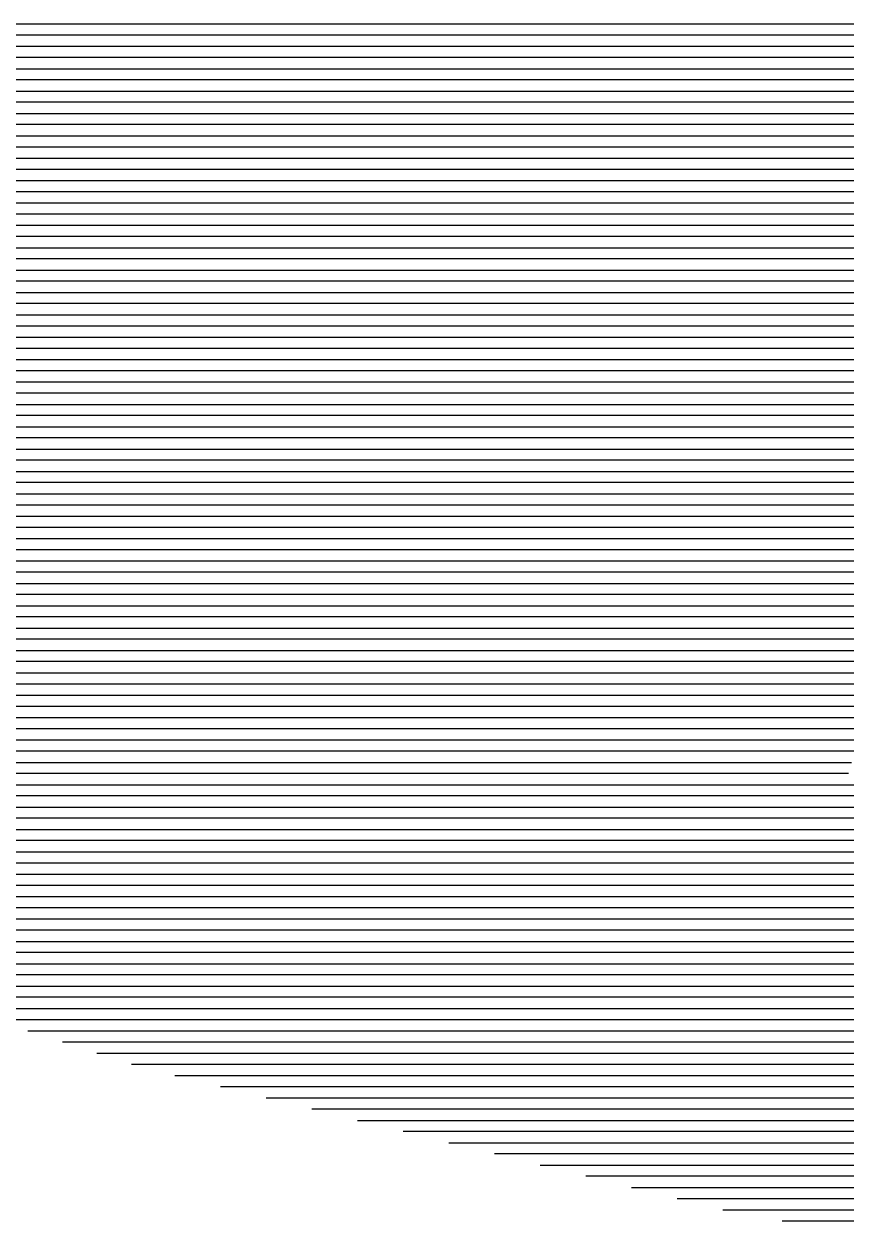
# Model space of a CAD drawing. Header units: metres. Extents: x -6.9 to 6.9, y -7 to 7.
# Drawn here: x -2.04 to -1.305, y -6.85 to -5.78 of the extents above; entities that cross this region are included whole.
import ezdxf

# ---------------------------------------------------------------- set-up
doc = ezdxf.new("R2010")
doc.units = ezdxf.units.M

msp = doc.modelspace()

# ---------------------------------------------------------------- linework, layer by layer
for p, q in [((-2.157869, -5.780403, -0.233923), (-1.850705, -5.780403, -0.178185)), ((-1.850705, -5.780403, -0.178185), (-1.655474, -5.780403, -0.142603)), ((-1.655474, -5.780403, -0.142603), (-1.380213, -5.780403, -0.091879)), ((-1.380213, -5.780403, -0.091879), (-1.128985, -5.780403, -0.045519)), ((-1.851632, -5.790403, -0.177857), (-2.161566, -5.790403, -0.234098)), ((-1.658496, -5.790403, -0.142657), (-1.851632, -5.790403, -0.177857)), ((-1.380435, -5.790403, -0.091417), (-1.658496, -5.790403, -0.142657)), ((-1.13157, -5.790403, -0.045494), (-1.380435, -5.790403, -0.091417)), ((-2.165264, -5.800403, -0.234273), (-1.852559, -5.800403, -0.17753)), ((-1.852559, -5.800403, -0.17753), (-1.661518, -5.800403, -0.142711)), ((-1.661518, -5.800403, -0.142711), (-1.380657, -5.800403, -0.090955)), ((-1.380657, -5.800403, -0.090955), (-1.134156, -5.800403, -0.045468)), ((-2.172658, -5.820403, -0.234623), (-1.854414, -5.820403, -0.176874)), ((-1.853486, -5.810403, -0.177202), (-2.168961, -5.810403, -0.234448)), ((-1.854414, -5.820403, -0.176874), (-1.667561, -5.820403, -0.142819)), ((-1.664539, -5.810403, -0.142765), (-1.853486, -5.810403, -0.177202)), ((-1.667561, -5.820403, -0.142819), (-1.3811, -5.820403, -0.090031)), ((-1.380879, -5.810403, -0.090493), (-1.664539, -5.810403, -0.142765)), ((-1.3811, -5.820403, -0.090031), (-1.139328, -5.820403, -0.045417)), ((-1.136742, -5.810403, -0.045442), (-1.380879, -5.810403, -0.090493)), ((-1.855341, -5.830403, -0.176547), (-2.176356, -5.830403, -0.234798)), ((-1.670583, -5.830403, -0.142873), (-1.855341, -5.830403, -0.176547)), ((-1.381322, -5.830403, -0.089569), (-1.670583, -5.830403, -0.142873)), ((-1.141913, -5.830403, -0.045391), (-1.381322, -5.830403, -0.089569)), ((-2.180053, -5.840403, -0.234973), (-1.856268, -5.840403, -0.176219)), ((-1.856268, -5.840403, -0.176219), (-1.673604, -5.840403, -0.142927)), ((-1.673604, -5.840403, -0.142927), (-1.381544, -5.840403, -0.089107)), ((-1.381544, -5.840403, -0.089107), (-1.144499, -5.840403, -0.045365)), ((-1.857195, -5.850403, -0.175891), (-2.18375, -5.850403, -0.235148)), ((-1.676626, -5.850403, -0.142981), (-1.857195, -5.850403, -0.175891)), ((-1.381765, -5.850403, -0.088645), (-1.676626, -5.850403, -0.142981)), ((-1.147085, -5.850403, -0.04534), (-1.381765, -5.850403, -0.088645)), ((-2.187448, -5.860403, -0.235323), (-1.858122, -5.860403, -0.175564)), ((-1.858122, -5.860403, -0.175564), (-1.679648, -5.860403, -0.143035)), ((-1.679648, -5.860403, -0.143035), (-1.381987, -5.860403, -0.088183)), ((-1.381987, -5.860403, -0.088183), (-1.149671, -5.860403, -0.045314)), ((-1.859049, -5.870403, -0.175236), (-2.191145, -5.870403, -0.235498)), ((-1.682669, -5.870403, -0.143089), (-1.859049, -5.870403, -0.175236)), ((-1.382209, -5.870403, -0.087721), (-1.682669, -5.870403, -0.143089)), ((-1.152257, -5.870403, -0.045288), (-1.382209, -5.870403, -0.087721)), ((-2.194842, -5.880403, -0.235673), (-1.859976, -5.880403, -0.174908)), ((-1.859976, -5.880403, -0.174908), (-1.685691, -5.880403, -0.143143)), ((-1.685691, -5.880403, -0.143143), (-1.382431, -5.880403, -0.08726)), ((-1.382431, -5.880403, -0.08726), (-1.154842, -5.880403, -0.045263)), ((-1.860903, -5.890403, -0.17458), (-2.19854, -5.890403, -0.235848)), ((-1.688712, -5.890403, -0.143197), (-1.860903, -5.890403, -0.17458)), ((-1.382652, -5.890403, -0.086798), (-1.688712, -5.890403, -0.143197)), ((-1.157428, -5.890403, -0.045237), (-1.382652, -5.890403, -0.086798)), ((-2.202237, -5.900403, -0.236023), (-1.861831, -5.900403, -0.174253)), ((-1.861831, -5.900403, -0.174253), (-1.691734, -5.900403, -0.143251)), ((-1.691734, -5.900403, -0.143251), (-1.382874, -5.900403, -0.086336)), ((-1.382874, -5.900403, -0.086336), (-1.160014, -5.900403, -0.045211)), ((-1.862758, -5.910403, -0.173925), (-2.205934, -5.910403, -0.236198)), ((-1.694756, -5.910403, -0.143305), (-1.862758, -5.910403, -0.173925)), ((-1.383096, -5.910403, -0.085874), (-1.694756, -5.910403, -0.143305)), ((-1.1626, -5.910403, -0.045186), (-1.383096, -5.910403, -0.085874)), ((-2.209632, -5.920403, -0.236373), (-1.863685, -5.920403, -0.173597)), ((-1.863685, -5.920403, -0.173597), (-1.697777, -5.920403, -0.14336)), ((-1.697777, -5.920403, -0.14336), (-1.383317, -5.920403, -0.085412)), ((-1.383317, -5.920403, -0.085412), (-1.165185, -5.920403, -0.04516)), ((-1.864612, -5.930403, -0.17327), (-2.213329, -5.930403, -0.236548)), ((-1.700799, -5.930403, -0.143414), (-1.864612, -5.930403, -0.17327)), ((-1.383539, -5.930403, -0.08495), (-1.700799, -5.930403, -0.143414)), ((-1.167771, -5.930403, -0.045134), (-1.383539, -5.930403, -0.08495)), ((-2.217027, -5.940403, -0.236723), (-1.865539, -5.940403, -0.172942)), ((-1.865539, -5.940403, -0.172942), (-1.703821, -5.940403, -0.143468)), ((-1.703821, -5.940403, -0.143468), (-1.383761, -5.940403, -0.084488)), ((-1.383761, -5.940403, -0.084488), (-1.170357, -5.940403, -0.045109)), ((-1.866466, -5.950403, -0.172614), (-2.220724, -5.950403, -0.236898)), ((-1.706842, -5.950403, -0.143522), (-1.866466, -5.950403, -0.172614)), ((-1.383982, -5.950403, -0.084026), (-1.706842, -5.950403, -0.143522)), ((-1.172943, -5.950403, -0.045083), (-1.383982, -5.950403, -0.084026)), ((-1.86832, -5.970403, -0.171959), (-2.228119, -5.970403, -0.237248)), ((-2.224421, -5.960403, -0.237073), (-1.867393, -5.960403, -0.172287)), ((-1.712886, -5.970403, -0.14363), (-1.86832, -5.970403, -0.171959)), ((-1.867393, -5.960403, -0.172287), (-1.709864, -5.960403, -0.143576)), ((-1.384426, -5.970403, -0.083102), (-1.712886, -5.970403, -0.14363)), ((-1.709864, -5.960403, -0.143576), (-1.384204, -5.960403, -0.083564)), ((-1.178114, -5.970403, -0.045031), (-1.384426, -5.970403, -0.083102)), ((-1.384204, -5.960403, -0.083564), (-1.175528, -5.960403, -0.045057)), ((-2.231816, -5.980403, -0.237423), (-1.869247, -5.980403, -0.171631)), ((-1.869247, -5.980403, -0.171631), (-1.715907, -5.980403, -0.143684)), ((-1.715907, -5.980403, -0.143684), (-1.384648, -5.980403, -0.08264)), ((-1.384648, -5.980403, -0.08264), (-1.1807, -5.980403, -0.045006)), ((-1.870175, -5.990403, -0.171303), (-2.235513, -5.990403, -0.237598)), ((-1.718929, -5.990403, -0.143738), (-1.870175, -5.990403, -0.171303)), ((-1.384869, -5.990403, -0.082178), (-1.718929, -5.990403, -0.143738)), ((-1.183286, -5.990403, -0.04498), (-1.384869, -5.990403, -0.082178)), ((-2.239211, -6.000403, -0.237773), (-1.871102, -6.000403, -0.170976)), ((-1.871102, -6.000403, -0.170976), (-1.721951, -6.000403, -0.143792)), ((-1.721951, -6.000403, -0.143792), (-1.385091, -6.000403, -0.081717)), ((-1.385091, -6.000403, -0.081717), (-1.185871, -6.000403, -0.044954)), ((-1.872029, -6.010403, -0.170648), (-2.242908, -6.010403, -0.237948)), ((-1.724972, -6.010403, -0.143846), (-1.872029, -6.010403, -0.170648)), ((-1.385313, -6.010403, -0.081255), (-1.724972, -6.010403, -0.143846)), ((-1.188457, -6.010403, -0.044929), (-1.385313, -6.010403, -0.081255)), ((-2.246605, -6.020403, -0.238123), (-1.872956, -6.020403, -0.17032)), ((-1.872956, -6.020403, -0.17032), (-1.727994, -6.020403, -0.1439)), ((-1.727994, -6.020403, -0.1439), (-1.385534, -6.020403, -0.080793)), ((-1.385534, -6.020403, -0.080793), (-1.191043, -6.020403, -0.044903)), ((-1.873883, -6.030403, -0.169993), (-2.250303, -6.030403, -0.238298)), ((-1.731015, -6.030403, -0.143954), (-1.873883, -6.030403, -0.169993)), ((-1.385756, -6.030403, -0.080331), (-1.731015, -6.030403, -0.143954)), ((-1.193629, -6.030403, -0.044877), (-1.385756, -6.030403, -0.080331)), ((-2.254, -6.040403, -0.238473), (-1.87481, -6.040403, -0.169665)), ((-1.87481, -6.040403, -0.169665), (-1.734037, -6.040403, -0.144008)), ((-1.734037, -6.040403, -0.144008), (-1.385978, -6.040403, -0.079869)), ((-1.385978, -6.040403, -0.079869), (-1.196215, -6.040403, -0.044852)), ((-1.875737, -6.050403, -0.169337), (-2.257698, -6.050403, -0.238648)), ((-1.737059, -6.050403, -0.144062), (-1.875737, -6.050403, -0.169337)), ((-1.3862, -6.050403, -0.079407), (-1.737059, -6.050403, -0.144062)), ((-1.1988, -6.050403, -0.044826), (-1.3862, -6.050403, -0.079407)), ((-2.261395, -6.060403, -0.238823), (-1.876664, -6.060403, -0.16901)), ((-1.876664, -6.060403, -0.16901), (-1.74008, -6.060403, -0.144116)), ((-1.74008, -6.060403, -0.144116), (-1.386421, -6.060403, -0.078945)), ((-1.386421, -6.060403, -0.078945), (-1.201386, -6.060403, -0.0448)), ((-1.877592, -6.070403, -0.168682), (-2.265092, -6.070403, -0.238998)), ((-1.743102, -6.070403, -0.14417), (-1.877592, -6.070403, -0.168682)), ((-1.386643, -6.070403, -0.078483), (-1.743102, -6.070403, -0.14417)), ((-1.203972, -6.070403, -0.044775), (-1.386643, -6.070403, -0.078483)), ((-2.26879, -6.080403, -0.239173), (-1.878519, -6.080403, -0.168354)), ((-1.878519, -6.080403, -0.168354), (-1.746124, -6.080403, -0.144224)), ((-1.746124, -6.080403, -0.144224), (-1.386865, -6.080403, -0.078021)), ((-1.386865, -6.080403, -0.078021), (-1.206558, -6.080403, -0.044749)), ((-1.879446, -6.090403, -0.168026), (-2.272487, -6.090403, -0.239348)), ((-1.749145, -6.090403, -0.144278), (-1.879446, -6.090403, -0.168026)), ((-1.387086, -6.090403, -0.077559), (-1.749145, -6.090403, -0.144278)), ((-1.209143, -6.090403, -0.044723), (-1.387086, -6.090403, -0.077559)), ((-2.276184, -6.100403, -0.239522), (-1.880373, -6.100403, -0.167699)), ((-1.880373, -6.100403, -0.167699), (-1.752167, -6.100403, -0.144332)), ((-1.752167, -6.100403, -0.144332), (-1.387308, -6.100403, -0.077097)), ((-1.387308, -6.100403, -0.077097), (-1.211729, -6.100403, -0.044698)), ((-1.8813, -6.110403, -0.167371), (-2.279882, -6.110403, -0.239697)), ((-1.755189, -6.110403, -0.144386), (-1.8813, -6.110403, -0.167371)), ((-1.38753, -6.110403, -0.076635), (-1.755189, -6.110403, -0.144386)), ((-1.214315, -6.110403, -0.044672), (-1.38753, -6.110403, -0.076635)), ((-1.883154, -6.130403, -0.166716), (-2.287276, -6.130403, -0.240047)), ((-2.283579, -6.120403, -0.239872), (-1.882227, -6.120403, -0.167043)), ((-1.761232, -6.130403, -0.144494), (-1.883154, -6.130403, -0.166716)), ((-1.882227, -6.120403, -0.167043), (-1.75821, -6.120403, -0.14444)), ((-1.387973, -6.130403, -0.075712), (-1.761232, -6.130403, -0.144494)), ((-1.75821, -6.120403, -0.14444), (-1.387751, -6.120403, -0.076173)), ((-1.219486, -6.130403, -0.044621), (-1.387973, -6.130403, -0.075712)), ((-1.387751, -6.120403, -0.076173), (-1.216901, -6.120403, -0.044646)), ((-2.290974, -6.140403, -0.240222), (-1.884081, -6.140403, -0.166388)), ((-1.884081, -6.140403, -0.166388), (-1.764254, -6.140403, -0.144548)), ((-1.764254, -6.140403, -0.144548), (-1.388195, -6.140403, -0.07525)), ((-1.388195, -6.140403, -0.07525), (-1.222072, -6.140403, -0.044595)), ((-1.885009, -6.150403, -0.16606), (-2.294671, -6.150403, -0.240397)), ((-1.767275, -6.150403, -0.144602), (-1.885009, -6.150403, -0.16606)), ((-1.388417, -6.150403, -0.074788), (-1.767275, -6.150403, -0.144602)), ((-1.224658, -6.150403, -0.044569), (-1.388417, -6.150403, -0.074788)), ((-2.298368, -6.160403, -0.240572), (-1.885936, -6.160403, -0.165733)), ((-1.885936, -6.160403, -0.165733), (-1.770297, -6.160403, -0.144657)), ((-1.770297, -6.160403, -0.144657), (-1.388638, -6.160403, -0.074326)), ((-1.388638, -6.160403, -0.074326), (-1.227244, -6.160403, -0.044544)), ((-1.886863, -6.170403, -0.165405), (-2.302066, -6.170403, -0.240747)), ((-1.773318, -6.170403, -0.144711), (-1.886863, -6.170403, -0.165405)), ((-1.38886, -6.170403, -0.073864), (-1.773318, -6.170403, -0.144711)), ((-1.229829, -6.170403, -0.044518), (-1.38886, -6.170403, -0.073864)), ((-2.305763, -6.180403, -0.240922), (-1.88779, -6.180403, -0.165077)), ((-1.88779, -6.180403, -0.165077), (-1.77634, -6.180403, -0.144765)), ((-1.77634, -6.180403, -0.144765), (-1.389082, -6.180403, -0.073402)), ((-1.389082, -6.180403, -0.073402), (-1.232415, -6.180403, -0.044492)), ((-1.888717, -6.190403, -0.164749), (-2.309461, -6.190403, -0.241097)), ((-1.779362, -6.190403, -0.144819), (-1.888717, -6.190403, -0.164749)), ((-1.389303, -6.190403, -0.07294), (-1.779362, -6.190403, -0.144819)), ((-1.235001, -6.190403, -0.044467), (-1.389303, -6.190403, -0.07294)), ((-2.313158, -6.200403, -0.241272), (-1.889644, -6.200403, -0.164422)), ((-1.889644, -6.200403, -0.164422), (-1.782383, -6.200403, -0.144873)), ((-1.782383, -6.200403, -0.144873), (-1.389525, -6.200403, -0.072478)), ((-1.389525, -6.200403, -0.072478), (-1.237587, -6.200403, -0.044441)), ((-1.890571, -6.210403, -0.164094), (-2.316855, -6.210403, -0.241447)), ((-1.785405, -6.210403, -0.144927), (-1.890571, -6.210403, -0.164094)), ((-1.389747, -6.210403, -0.072016), (-1.785405, -6.210403, -0.144927)), ((-1.240172, -6.210403, -0.044415), (-1.389747, -6.210403, -0.072016)), ((-2.320553, -6.220403, -0.241622), (-1.891498, -6.220403, -0.163766)), ((-1.891498, -6.220403, -0.163766), (-1.788427, -6.220403, -0.144981)), ((-1.788427, -6.220403, -0.144981), (-1.389969, -6.220403, -0.071554)), ((-1.389969, -6.220403, -0.071554), (-1.242758, -6.220403, -0.044389)), ((-1.892426, -6.230403, -0.163439), (-2.32425, -6.230403, -0.241797)), ((-1.791448, -6.230403, -0.145035), (-1.892426, -6.230403, -0.163439)), ((-1.39019, -6.230403, -0.071092), (-1.791448, -6.230403, -0.145035)), ((-1.245344, -6.230403, -0.044364), (-1.39019, -6.230403, -0.071092)), ((-2.327947, -6.240403, -0.241972), (-1.893353, -6.240403, -0.163111)), ((-1.893353, -6.240403, -0.163111), (-1.79447, -6.240403, -0.145089)), ((-1.79447, -6.240403, -0.145089), (-1.390412, -6.240403, -0.07063)), ((-1.390412, -6.240403, -0.07063), (-1.24793, -6.240403, -0.044338)), ((-1.89428, -6.250403, -0.162783), (-2.331645, -6.250403, -0.242147)), ((-1.797492, -6.250403, -0.145143), (-1.89428, -6.250403, -0.162783)), ((-1.390634, -6.250403, -0.070169), (-1.797492, -6.250403, -0.145143)), ((-1.250516, -6.250403, -0.044312), (-1.390634, -6.250403, -0.070169)), ((-2.335342, -6.260403, -0.242322), (-1.895207, -6.260403, -0.162456)), ((-1.895207, -6.260403, -0.162456), (-1.800513, -6.260403, -0.145197)), ((-1.800513, -6.260403, -0.145197), (-1.390855, -6.260403, -0.069707)), ((-1.390855, -6.260403, -0.069707), (-1.253101, -6.260403, -0.044287)), ((-2.342737, -6.280403, -0.242672), (-1.897061, -6.280403, -0.1618)), ((-1.896134, -6.270403, -0.162128), (-2.339039, -6.270403, -0.242497)), ((-1.897061, -6.280403, -0.1618), (-1.806557, -6.280403, -0.145305)), ((-1.803535, -6.270403, -0.145251), (-1.896134, -6.270403, -0.162128)), ((-1.806557, -6.280403, -0.145305), (-1.391299, -6.280403, -0.068783)), ((-1.391077, -6.270403, -0.069245), (-1.803535, -6.270403, -0.145251)), ((-1.391299, -6.280403, -0.068783), (-1.258273, -6.280403, -0.044235)), ((-1.255687, -6.270403, -0.044261), (-1.391077, -6.270403, -0.069245)), ((-1.897988, -6.290403, -0.161472), (-2.346434, -6.290403, -0.242847)), ((-1.809578, -6.290403, -0.145359), (-1.897988, -6.290403, -0.161472)), ((-1.39152, -6.290403, -0.068321), (-1.809578, -6.290403, -0.145359)), ((-1.260859, -6.290403, -0.04421), (-1.39152, -6.290403, -0.068321)), ((-2.350132, -6.300403, -0.243022), (-1.898915, -6.300403, -0.161145)), ((-1.898915, -6.300403, -0.161145), (-1.8126, -6.300403, -0.145413)), ((-1.8126, -6.300403, -0.145413), (-1.391742, -6.300403, -0.067859)), ((-1.391742, -6.300403, -0.067859), (-1.263444, -6.300403, -0.044184)), ((-1.899843, -6.310403, -0.160817), (-2.353829, -6.310403, -0.243197)), ((-1.815621, -6.310403, -0.145467), (-1.899843, -6.310403, -0.160817)), ((-1.391964, -6.310403, -0.067397), (-1.815621, -6.310403, -0.145467)), ((-1.26603, -6.310403, -0.044158), (-1.391964, -6.310403, -0.067397)), ((-2.357526, -6.320403, -0.243372), (-1.90077, -6.320403, -0.160489)), ((-1.90077, -6.320403, -0.160489), (-1.818643, -6.320403, -0.145521)), ((-1.818643, -6.320403, -0.145521), (-1.392186, -6.320403, -0.066935)), ((-1.392186, -6.320403, -0.066935), (-1.268616, -6.320403, -0.044133)), ((-1.901697, -6.330403, -0.160162), (-2.361224, -6.330403, -0.243547)), ((-1.821665, -6.330403, -0.145575), (-1.901697, -6.330403, -0.160162)), ((-1.392407, -6.330403, -0.066473), (-1.821665, -6.330403, -0.145575)), ((-1.271202, -6.330403, -0.044107), (-1.392407, -6.330403, -0.066473)), ((-2.364921, -6.340403, -0.243722), (-1.902624, -6.340403, -0.159834)), ((-1.902624, -6.340403, -0.159834), (-1.824686, -6.340403, -0.145629)), ((-1.824686, -6.340403, -0.145629), (-1.392629, -6.340403, -0.066011)), ((-1.392629, -6.340403, -0.066011), (-1.273787, -6.340403, -0.044081)), ((-1.903551, -6.350403, -0.159506), (-2.368618, -6.350403, -0.243897)), ((-1.827708, -6.350403, -0.145683), (-1.903551, -6.350403, -0.159506)), ((-1.392851, -6.350403, -0.065549), (-1.827708, -6.350403, -0.145683)), ((-1.276373, -6.350403, -0.044056), (-1.392851, -6.350403, -0.065549)), ((-2.372316, -6.360403, -0.244072), (-1.904478, -6.360403, -0.159179)), ((-1.904478, -6.360403, -0.159179), (-1.83073, -6.360403, -0.145737)), ((-1.83073, -6.360403, -0.145737), (-1.393072, -6.360403, -0.065087)), ((-1.393072, -6.360403, -0.065087), (-1.278959, -6.360403, -0.04403)), ((-1.905405, -6.370403, -0.158851), (-2.376013, -6.370403, -0.244247)), ((-1.833751, -6.370403, -0.145791), (-1.905405, -6.370403, -0.158851)), ((-1.393294, -6.370403, -0.064625), (-1.833751, -6.370403, -0.145791)), ((-1.281545, -6.370403, -0.044004), (-1.393294, -6.370403, -0.064625)), ((-2.37971, -6.380403, -0.244422), (-1.906332, -6.380403, -0.158523)), ((-1.906332, -6.380403, -0.158523), (-1.836773, -6.380403, -0.145845)), ((-1.836773, -6.380403, -0.145845), (-1.393516, -6.380403, -0.064164)), ((-1.393516, -6.380403, -0.064164), (-1.28413, -6.380403, -0.043979)), ((-1.90726, -6.390403, -0.158195), (-2.383408, -6.390403, -0.244597)), ((-1.839795, -6.390403, -0.1459), (-1.90726, -6.390403, -0.158195)), ((-1.393738, -6.390403, -0.063702), (-1.839795, -6.390403, -0.1459)), ((-1.286716, -6.390403, -0.043953), (-1.393738, -6.390403, -0.063702)), ((-2.387105, -6.400403, -0.244772), (-1.908187, -6.400403, -0.157868)), ((-1.908187, -6.400403, -0.157868), (-1.842816, -6.400403, -0.145954)), ((-1.842816, -6.400403, -0.145954), (-1.393959, -6.400403, -0.06324)), ((-1.393959, -6.400403, -0.06324), (-1.289302, -6.400403, -0.043927)), ((-1.909114, -6.410403, -0.15754), (-2.390803, -6.410403, -0.244947)), ((-1.845838, -6.410403, -0.146008), (-1.909114, -6.410403, -0.15754)), ((-1.394181, -6.410403, -0.062778), (-1.845838, -6.410403, -0.146008)), ((-1.291888, -6.410403, -0.043902), (-1.394181, -6.410403, -0.062778)), ((-1.910968, -6.430403, -0.156885), (-2.398197, -6.430403, -0.245297)), ((-2.3945, -6.420403, -0.245122), (-1.910041, -6.420403, -0.157212)), ((-1.851881, -6.430403, -0.146116), (-1.910968, -6.430403, -0.156885)), ((-1.910041, -6.420403, -0.157212), (-1.84886, -6.420403, -0.146062)), ((-1.394624, -6.430403, -0.061854), (-1.851881, -6.430403, -0.146116)), ((-1.84886, -6.420403, -0.146062), (-1.394403, -6.420403, -0.062316)), ((-1.297059, -6.430403, -0.04385), (-1.394624, -6.430403, -0.061854)), ((-1.394403, -6.420403, -0.062316), (-1.294474, -6.420403, -0.043876)), ((-2.401895, -6.440403, -0.245472), (-1.911895, -6.440403, -0.156557)), ((-1.911895, -6.440403, -0.156557), (-1.854903, -6.440403, -0.14617)), ((-1.854903, -6.440403, -0.14617), (-1.394846, -6.440403, -0.061392)), ((-1.394846, -6.440403, -0.061392), (-1.299645, -6.440403, -0.043825)), ((-1.912822, -6.450403, -0.156229), (-2.405592, -6.450403, -0.245647)), ((-1.857924, -6.450403, -0.146224), (-1.912822, -6.450403, -0.156229)), ((-1.395068, -6.450403, -0.06093), (-1.857924, -6.450403, -0.146224)), ((-1.302231, -6.450403, -0.043799), (-1.395068, -6.450403, -0.06093)), ((-2.409289, -6.460403, -0.245822), (-1.913749, -6.460403, -0.155902)), ((-1.913749, -6.460403, -0.155902), (-1.860946, -6.460403, -0.146278)), ((-1.860946, -6.460403, -0.146278), (-1.395289, -6.460403, -0.060468)), ((-1.395289, -6.460403, -0.060468), (-1.304817, -6.460403, -0.043773)), ((-1.304817, -6.460403, -0.043773), (-0.910958, -6.460403, 0.029871)), ((-1.914677, -6.470403, -0.155574), (-2.412987, -6.470403, -0.245997)), ((-1.863968, -6.470403, -0.146332), (-1.914677, -6.470403, -0.155574)), ((-1.395511, -6.470403, -0.060006), (-1.863968, -6.470403, -0.146332)), ((-1.307402, -6.470403, -0.043748), (-1.395511, -6.470403, -0.060006)), ((-0.911013, -6.470403, 0.03037), (-1.307402, -6.470403, -0.043748)), ((-2.416684, -6.480403, -0.246172), (-1.915604, -6.480403, -0.155246)), ((-1.915604, -6.480403, -0.155246), (-1.866989, -6.480403, -0.146386)), ((-1.866989, -6.480403, -0.146386), (-1.395733, -6.480403, -0.059544)), ((-1.395733, -6.480403, -0.059544), (-1.309988, -6.480403, -0.043722)), ((-1.309988, -6.480403, -0.043722), (-0.911069, -6.480403, 0.030869)), ((-1.916531, -6.490403, -0.154919), (-2.420381, -6.490403, -0.246347)), ((-1.870011, -6.490403, -0.14644), (-1.916531, -6.490403, -0.154919)), ((-1.395955, -6.490403, -0.059082), (-1.870011, -6.490403, -0.14644)), ((-1.312574, -6.490403, -0.043696), (-1.395955, -6.490403, -0.059082)), ((-0.911124, -6.490403, 0.031367), (-1.312574, -6.490403, -0.043696)), ((-2.424079, -6.500403, -0.246522), (-1.917458, -6.500403, -0.154591)), ((-1.917458, -6.500403, -0.154591), (-1.873033, -6.500403, -0.146494)), ((-1.873033, -6.500403, -0.146494), (-1.396176, -6.500403, -0.058621)), ((-1.396176, -6.500403, -0.058621), (-1.31516, -6.500403, -0.04367)), ((-1.31516, -6.500403, -0.04367), (-0.91118, -6.500403, 0.031866)), ((-1.918385, -6.510403, -0.154263), (-2.427776, -6.510403, -0.246697)), ((-1.876054, -6.510403, -0.146548), (-1.918385, -6.510403, -0.154263)), ((-1.396398, -6.510403, -0.058159), (-1.876054, -6.510403, -0.146548)), ((-1.317745, -6.510403, -0.043645), (-1.396398, -6.510403, -0.058159)), ((-0.911235, -6.510403, 0.032365), (-1.317745, -6.510403, -0.043645)), ((-2.431473, -6.520403, -0.246872), (-1.919312, -6.520403, -0.153935)), ((-1.919312, -6.520403, -0.153935), (-1.879076, -6.520403, -0.146602)), ((-1.879076, -6.520403, -0.146602), (-1.39662, -6.520403, -0.057697)), ((-1.39662, -6.520403, -0.057697), (-1.320331, -6.520403, -0.043619)), ((-1.320331, -6.520403, -0.043619), (-0.911291, -6.520403, 0.032864)), ((-1.920239, -6.530403, -0.153608), (-2.435171, -6.530403, -0.247047)), ((-1.882098, -6.530403, -0.146656), (-1.920239, -6.530403, -0.153608)), ((-1.396841, -6.530403, -0.057235), (-1.882098, -6.530403, -0.146656)), ((-1.322917, -6.530403, -0.043593), (-1.396841, -6.530403, -0.057235)), ((-0.911346, -6.530403, 0.033363), (-1.322917, -6.530403, -0.043593)), ((-2.438868, -6.540403, -0.247222), (-1.921166, -6.540403, -0.15328)), ((-1.921166, -6.540403, -0.15328), (-1.885119, -6.540403, -0.14671)), ((-1.885119, -6.540403, -0.14671), (-1.397063, -6.540403, -0.056773)), ((-1.397063, -6.540403, -0.056773), (-1.325503, -6.540403, -0.043568)), ((-1.325503, -6.540403, -0.043568), (-0.911402, -6.540403, 0.033861)), ((-1.922093, -6.550403, -0.152952), (-2.437399, -6.550403, -0.246459)), ((-1.888141, -6.550403, -0.146764), (-1.922093, -6.550403, -0.152952)), ((-1.397285, -6.550403, -0.056311), (-1.888141, -6.550403, -0.146764)), ((-1.328088, -6.550403, -0.043542), (-1.397285, -6.550403, -0.056311)), ((-0.911457, -6.550403, 0.03436), (-1.328088, -6.550403, -0.043542)), ((-2.406537, -6.560403, -0.240363), (-1.923021, -6.560403, -0.152625)), ((-1.923021, -6.560403, -0.152625), (-1.891163, -6.560403, -0.146818)), ((-1.891163, -6.560403, -0.146818), (-1.397507, -6.560403, -0.055849)), ((-1.397507, -6.560403, -0.055849), (-1.330674, -6.560403, -0.043516)), ((-1.330674, -6.560403, -0.043516), (-0.911513, -6.560403, 0.034859)), ((-1.923948, -6.570403, -0.152297), (-2.375675, -6.570403, -0.234267)), ((-2.344813, -6.580403, -0.228171), (-1.924875, -6.580403, -0.151969)), ((-1.924875, -6.580403, -0.151969), (-1.897206, -6.580403, -0.146926)), ((-1.894184, -6.570403, -0.146872), (-1.923948, -6.570403, -0.152297)), ((-1.897206, -6.580403, -0.146926), (-1.39795, -6.580403, -0.054925)), ((-1.397728, -6.570403, -0.055387), (-1.894184, -6.570403, -0.146872)), ((-1.39795, -6.580403, -0.054925), (-1.335846, -6.580403, -0.043465)), ((-1.33326, -6.570403, -0.043491), (-1.397728, -6.570403, -0.055387)), ((-1.335846, -6.580403, -0.043465), (-0.911624, -6.580403, 0.035856)), ((-0.911568, -6.570403, 0.035358), (-1.33326, -6.570403, -0.043491)), ((-1.925802, -6.590403, -0.151642), (-2.313951, -6.590403, -0.222075)), ((-1.900227, -6.590403, -0.14698), (-1.925802, -6.590403, -0.151642)), ((-1.398172, -6.590403, -0.054463), (-1.900227, -6.590403, -0.14698)), ((-1.338431, -6.590403, -0.043439), (-1.398172, -6.590403, -0.054463)), ((-0.911679, -6.590403, 0.036355), (-1.338431, -6.590403, -0.043439)), ((-2.28309, -6.600403, -0.215979), (-1.926729, -6.600403, -0.151314)), ((-1.926729, -6.600403, -0.151314), (-1.903249, -6.600403, -0.147034)), ((-1.903249, -6.600403, -0.147034), (-1.398393, -6.600403, -0.054001)), ((-1.398393, -6.600403, -0.054001), (-1.341017, -6.600403, -0.043414)), ((-1.341017, -6.600403, -0.043414), (-0.911735, -6.600403, 0.036854)), ((-1.927656, -6.610403, -0.150986), (-2.252228, -6.610403, -0.209883)), ((-1.906271, -6.610403, -0.147088), (-1.927656, -6.610403, -0.150986)), ((-1.398615, -6.610403, -0.053539), (-1.906271, -6.610403, -0.147088)), ((-1.343603, -6.610403, -0.043388), (-1.398615, -6.610403, -0.053539)), ((-0.91179, -6.610403, 0.037353), (-1.343603, -6.610403, -0.043388)), ((-2.221366, -6.620403, -0.203787), (-1.928583, -6.620403, -0.150658)), ((-1.928583, -6.620403, -0.150658), (-1.909292, -6.620403, -0.147142)), ((-1.909292, -6.620403, -0.147142), (-1.398837, -6.620403, -0.053077)), ((-1.398837, -6.620403, -0.053077), (-1.346189, -6.620403, -0.043362)), ((-1.346189, -6.620403, -0.043362), (-0.911846, -6.620403, 0.037852)), ((-1.92951, -6.630403, -0.150331), (-2.190504, -6.630403, -0.19769)), ((-1.912314, -6.630403, -0.147197), (-1.92951, -6.630403, -0.150331)), ((-1.399059, -6.630403, -0.052616), (-1.912314, -6.630403, -0.147197)), ((-1.348775, -6.630403, -0.043337), (-1.399059, -6.630403, -0.052616)), ((-0.911901, -6.630403, 0.03835), (-1.348775, -6.630403, -0.043337)), ((-2.159642, -6.640403, -0.191594), (-1.930438, -6.640403, -0.150003)), ((-1.930438, -6.640403, -0.150003), (-1.915336, -6.640403, -0.147251)), ((-1.915336, -6.640403, -0.147251), (-1.39928, -6.640403, -0.052154)), ((-1.39928, -6.640403, -0.052154), (-1.35136, -6.640403, -0.043311)), ((-1.35136, -6.640403, -0.043311), (-0.911957, -6.640403, 0.038849)), ((-1.931365, -6.650403, -0.149675), (-2.128781, -6.650403, -0.185498)), ((-1.918357, -6.650403, -0.147305), (-1.931365, -6.650403, -0.149675)), ((-1.399502, -6.650403, -0.051692), (-1.918357, -6.650403, -0.147305)), ((-1.353946, -6.650403, -0.043285), (-1.399502, -6.650403, -0.051692)), ((-0.912013, -6.650403, 0.039348), (-1.353946, -6.650403, -0.043285)), ((-2.097919, -6.660403, -0.179402), (-1.932292, -6.660403, -0.149348)), ((-1.932292, -6.660403, -0.149348), (-1.921379, -6.660403, -0.147359)), ((-1.921379, -6.660403, -0.147359), (-1.399724, -6.660403, -0.05123)), ((-1.399724, -6.660403, -0.05123), (-1.356532, -6.660403, -0.04326)), ((-1.356532, -6.660403, -0.04326), (-0.912068, -6.660403, 0.039847)), ((-1.933219, -6.670403, -0.14902), (-2.067057, -6.670403, -0.173306)), ((-1.924401, -6.670403, -0.147413), (-1.933219, -6.670403, -0.14902)), ((-1.399945, -6.670403, -0.050768), (-1.924401, -6.670403, -0.147413)), ((-1.359118, -6.670403, -0.043234), (-1.399945, -6.670403, -0.050768)), ((-0.912124, -6.670403, 0.040346), (-1.359118, -6.670403, -0.043234)), ((-2.036195, -6.680403, -0.16721), (-1.934146, -6.680403, -0.148692)), ((-1.934146, -6.680403, -0.148692), (-1.927422, -6.680403, -0.147467)), ((-1.927422, -6.680403, -0.147467), (-1.400167, -6.680403, -0.050306)), ((-1.400167, -6.680403, -0.050306), (-1.361703, -6.680403, -0.043208)), ((-1.361703, -6.680403, -0.043208), (-0.912179, -6.680403, 0.040844)), ((-1.935073, -6.690403, -0.148365), (-2.005333, -6.690403, -0.161114)), ((-1.930444, -6.690403, -0.147521), (-1.935073, -6.690403, -0.148365)), ((-1.400389, -6.690403, -0.049844), (-1.930444, -6.690403, -0.147521)), ((-1.364289, -6.690403, -0.043183), (-1.400389, -6.690403, -0.049844)), ((-0.912235, -6.690403, 0.041343), (-1.364289, -6.690403, -0.043183)), ((-1.974471, -6.700403, -0.155018), (-1.936, -6.700403, -0.148037)), ((-1.936, -6.700403, -0.148037), (-1.933466, -6.700403, -0.147575)), ((-1.933466, -6.700403, -0.147575), (-1.40061, -6.700403, -0.049382)), ((-1.40061, -6.700403, -0.049382), (-1.366875, -6.700403, -0.043157)), ((-1.366875, -6.700403, -0.043157), (-0.91229, -6.700403, 0.041842)), ((-1.936927, -6.710403, -0.147709), (-1.94361, -6.710403, -0.148922)), ((-1.936487, -6.710403, -0.147629), (-1.936927, -6.710403, -0.147709)), ((-1.400832, -6.710403, -0.04892), (-1.936487, -6.710403, -0.147629)), ((-1.369461, -6.710403, -0.043131), (-1.400832, -6.710403, -0.04892)), ((-0.912346, -6.710403, 0.042341), (-1.369461, -6.710403, -0.043131)), ((-1.904868, -6.720403, -0.1413), (-1.401054, -6.720403, -0.048458)), ((-1.401054, -6.720403, -0.048458), (-1.372046, -6.720403, -0.043106)), ((-1.372046, -6.720403, -0.043106), (-0.912401, -6.720403, 0.04284)), ((-1.401276, -6.730403, -0.047996), (-1.86403, -6.730403, -0.133271)), ((-1.823192, -6.740403, -0.125243), (-1.401497, -6.740403, -0.047534)), ((-1.401497, -6.740403, -0.047534), (-1.377218, -6.740403, -0.043054)), ((-1.374632, -6.730403, -0.04308), (-1.401276, -6.730403, -0.047996)), ((-1.377218, -6.740403, -0.043054), (-0.912512, -6.740403, 0.043837)), ((-0.912457, -6.730403, 0.043338), (-1.374632, -6.730403, -0.04308)), ((-1.401719, -6.750403, -0.047073), (-1.782354, -6.750403, -0.117215)), ((-1.379804, -6.750403, -0.043028), (-1.401719, -6.750403, -0.047073)), ((-0.912568, -6.750403, 0.044336), (-1.379804, -6.750403, -0.043028)), ((-1.741515, -6.760403, -0.109186), (-1.401941, -6.760403, -0.046611)), ((-1.401941, -6.760403, -0.046611), (-1.382389, -6.760403, -0.043003)), ((-1.382389, -6.760403, -0.043003), (-0.912623, -6.760403, 0.044835)), ((-1.402162, -6.770403, -0.046149), (-1.700677, -6.770403, -0.101158)), ((-1.384975, -6.770403, -0.042977), (-1.402162, -6.770403, -0.046149)), ((-0.912679, -6.770403, 0.045333), (-1.384975, -6.770403, -0.042977)), ((-1.659839, -6.780403, -0.09313), (-1.402384, -6.780403, -0.045687)), ((-1.402384, -6.780403, -0.045687), (-1.387561, -6.780403, -0.042951)), ((-1.387561, -6.780403, -0.042951), (-0.912734, -6.780403, 0.045832)), ((-1.402606, -6.790403, -0.045225), (-1.619, -6.790403, -0.085101)), ((-1.390147, -6.790403, -0.042926), (-1.402606, -6.790403, -0.045225)), ((-0.91279, -6.790403, 0.046331), (-1.390147, -6.790403, -0.042926)), ((-1.578162, -6.800403, -0.077073), (-1.402828, -6.800403, -0.044763)), ((-1.402828, -6.800403, -0.044763), (-1.392733, -6.800403, -0.0429)), ((-1.392733, -6.800403, -0.0429), (-0.912845, -6.800403, 0.04683)), ((-1.403049, -6.810403, -0.044301), (-1.537324, -6.810403, -0.069045)), ((-1.395318, -6.810403, -0.042874), (-1.403049, -6.810403, -0.044301)), ((-0.912901, -6.810403, 0.047329), (-1.395318, -6.810403, -0.042874)), ((-1.496485, -6.820403, -0.061016), (-1.403271, -6.820403, -0.043839)), ((-1.403271, -6.820403, -0.043839), (-1.397904, -6.820403, -0.042849)), ((-1.397904, -6.820403, -0.042849), (-0.912956, -6.820403, 0.047827)), ((-1.403493, -6.830403, -0.043377), (-1.455647, -6.830403, -0.052988)), ((-1.40049, -6.830403, -0.042823), (-1.403493, -6.830403, -0.043377)), ((-0.913012, -6.830403, 0.048326), (-1.40049, -6.830403, -0.042823)), ((-1.414809, -6.840403, -0.04496), (-1.403714, -6.840403, -0.042915)), ((-1.403714, -6.840403, -0.042915), (-1.403076, -6.840403, -0.042797)), ((-1.403076, -6.840403, -0.042797), (-0.913067, -6.840403, 0.048825)), ((-0.913123, -6.850403, 0.049324), (-1.361782, -6.850403, -0.034567))]:
    msp.add_line(p, q)

doc.saveas('drawing.dxf')
